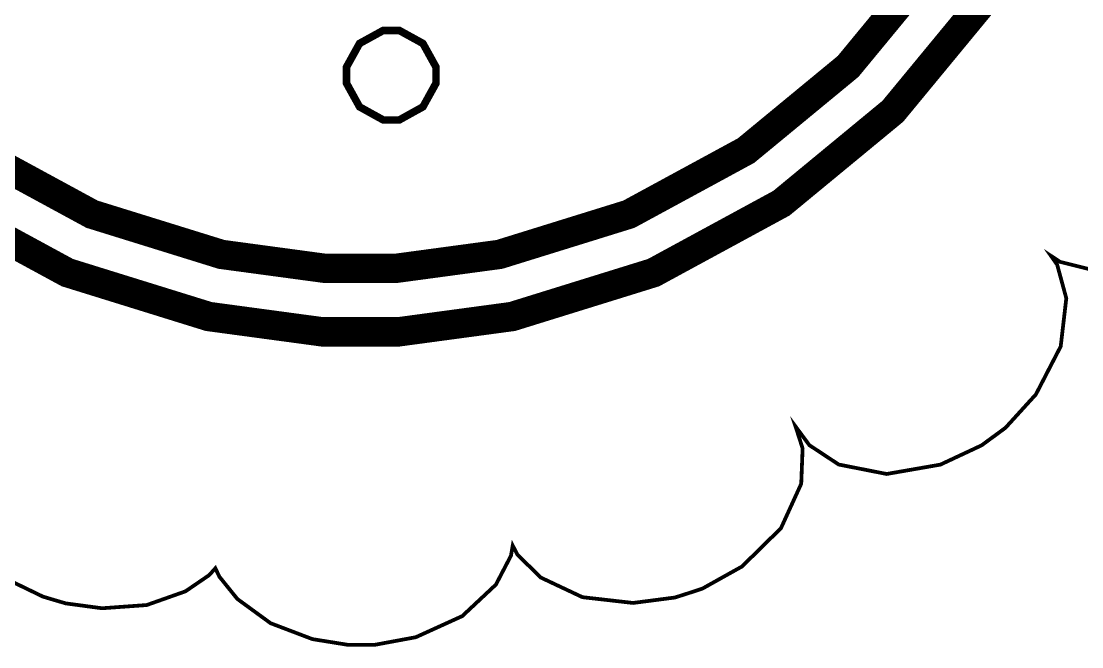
# Model space of a CAD drawing. Extents: x 0.7 to 27.4, y 1.6 to 10.2.
# Drawn here: x 6.29 to 7.039, y 4.871 to 5.313 of the extents above; entities that cross this region are included whole.
import ezdxf

# ---------------------------------------------------------------- set-up
doc = ezdxf.new("R2010")
doc.units = 0
doc.header["$MEASUREMENT"] = 0
doc.layers.add('Layer1', color=50, linetype='Continuous')

msp = doc.modelspace()

# ---------------------------------------------------------------- linework, layer by layer
at = {"color": 0}
for points, const_width in [([(6.25706, 5.22174), (6.33979, 5.17681), (6.43121, 5.14844), (6.50483, 5.13851), (6.5294, 5.13851), (6.55393, 5.13851), (6.62756, 5.14844), (6.71897, 5.17681), (6.80171, 5.22174), (6.87381, 5.28119), (6.93326, 5.35331), (6.97819, 5.43604), (7.00657, 5.52746), (7.0165, 5.60107), (7.0165, 5.6256), (7.0165, 5.65018), (7.00657, 5.72379), (6.97819, 5.81521), (6.93326, 5.89794)], 0.02067), ([(6.25706, 5.22174), (6.33979, 5.17681), (6.43121, 5.14844), (6.50483, 5.13851), (6.5294, 5.13851), (6.55393, 5.13851), (6.62756, 5.14844), (6.71897, 5.17681), (6.80171, 5.22174), (6.87381, 5.28119), (6.93326, 5.35331), (6.97819, 5.43604), (7.00657, 5.52746), (7.0165, 5.60107), (7.0165, 5.6256), (7.0165, 5.65018), (7.00657, 5.72379), (6.97819, 5.81521), (6.93326, 5.89794)], 0.02067), ([(6.25706, 5.22174), (6.33979, 5.17681), (6.43121, 5.14844), (6.50483, 5.13851), (6.5294, 5.13851), (6.55393, 5.13851), (6.62756, 5.14844), (6.71897, 5.17681), (6.80171, 5.22174), (6.87381, 5.28119), (6.93326, 5.35331), (6.97819, 5.43604), (7.00657, 5.52746), (7.0165, 5.60107), (7.0165, 5.6256), (7.0165, 5.65018), (7.00657, 5.72379), (6.97819, 5.81521), (6.93326, 5.89794)], 0.02067), ([(6.25706, 5.22174), (6.33979, 5.17681), (6.43121, 5.14844), (6.50483, 5.13851), (6.5294, 5.13851), (6.55393, 5.13851), (6.62756, 5.14844), (6.71897, 5.17681), (6.80171, 5.22174), (6.87381, 5.28119), (6.93326, 5.35331), (6.97819, 5.43604), (7.00657, 5.52746), (7.0165, 5.60107), (7.0165, 5.6256), (7.0165, 5.65018), (7.00657, 5.72379), (6.97819, 5.81521), (6.93326, 5.89794)], 0.02067), ([(6.25706, 5.22174), (6.33979, 5.17681), (6.43121, 5.14844), (6.50483, 5.13851), (6.5294, 5.13851), (6.55393, 5.13851), (6.62756, 5.14844), (6.71897, 5.17681), (6.80171, 5.22174), (6.87381, 5.28119), (6.93326, 5.35331), (6.97819, 5.43604), (7.00657, 5.52746), (7.0165, 5.60107), (7.0165, 5.6256), (7.0165, 5.65018), (7.00657, 5.72379), (6.97819, 5.81521), (6.93326, 5.89794)], 0.02067), ([(6.25706, 5.22174), (6.33979, 5.17681), (6.43121, 5.14844), (6.50483, 5.13851), (6.5294, 5.13851), (6.55393, 5.13851), (6.62756, 5.14844), (6.71897, 5.17681), (6.80171, 5.22174), (6.87381, 5.28119), (6.93326, 5.35325), (6.97819, 5.43599), (7.00657, 5.5274), (7.0165, 5.60101), (7.0165, 5.62554), (7.0165, 5.65012), (7.00657, 5.72374), (6.97819, 5.81515), (6.93326, 5.89789)], 0.02067), ([(6.25706, 5.22174), (6.33979, 5.17681), (6.43121, 5.14844), (6.50483, 5.13851), (6.5294, 5.13851), (6.55393, 5.13851), (6.62756, 5.14844), (6.71897, 5.17681), (6.80171, 5.22174), (6.87381, 5.28119), (6.93326, 5.35325), (6.97819, 5.43599), (7.00657, 5.5274), (7.0165, 5.60101), (7.0165, 5.62554), (7.0165, 5.65012), (7.00657, 5.72374), (6.97819, 5.81515), (6.93326, 5.89789)], 0.02067), ([(6.25706, 5.22174), (6.33979, 5.17681), (6.43121, 5.14844), (6.50483, 5.13851), (6.5294, 5.13851), (6.55393, 5.13851), (6.62756, 5.14844), (6.71897, 5.17681), (6.80171, 5.22174), (6.87381, 5.28119), (6.93326, 5.35325), (6.97819, 5.43599), (7.00657, 5.5274), (7.0165, 5.60101), (7.0165, 5.62554), (7.0165, 5.65012), (7.00657, 5.72374), (6.97819, 5.81515), (6.93326, 5.89789)], 0.02067), ([(6.25706, 5.22174), (6.33979, 5.17681), (6.43121, 5.14844), (6.50483, 5.13851), (6.5294, 5.13851), (6.55393, 5.13851), (6.62756, 5.14844), (6.71897, 5.17681), (6.80171, 5.22174), (6.87381, 5.28119), (6.93326, 5.35325), (6.97819, 5.43599), (7.00657, 5.5274), (7.0165, 5.60101), (7.0165, 5.62554), (7.0165, 5.65012), (7.00657, 5.72374), (6.97819, 5.81515), (6.93326, 5.89789)], 0.02067), ([(6.25706, 5.22174), (6.33979, 5.17681), (6.43121, 5.14844), (6.50483, 5.13851), (6.5294, 5.13851), (6.55393, 5.13851), (6.62756, 5.14844), (6.71897, 5.17681), (6.80171, 5.22174), (6.87381, 5.28119), (6.93326, 5.35325), (6.97819, 5.43599), (7.00657, 5.5274), (7.0165, 5.60101), (7.0165, 5.62554), (7.0165, 5.65012), (7.00657, 5.72374), (6.97819, 5.81515), (6.93326, 5.89789)], 0.02067), ([(6.25706, 5.22174), (6.33979, 5.17681), (6.43121, 5.14844), (6.50483, 5.13851), (6.5294, 5.13851), (6.55393, 5.13851), (6.62756, 5.14844), (6.71897, 5.17681), (6.80171, 5.22174), (6.87381, 5.28119), (6.93326, 5.35325), (6.97819, 5.43599), (7.00657, 5.5274), (7.0165, 5.60101), (7.0165, 5.62554), (7.0165, 5.65012), (7.00657, 5.72374), (6.97819, 5.81515), (6.93326, 5.89789)], 0.02067), ([(6.25706, 5.22168), (6.33979, 5.17676), (6.43121, 5.14839), (6.50483, 5.13846), (6.5294, 5.13846), (6.55393, 5.13846), (6.62756, 5.14839), (6.71897, 5.17676), (6.80171, 5.22168), (6.87381, 5.28114), (6.93326, 5.35325), (6.97819, 5.43599), (7.00657, 5.5274), (7.0165, 5.60101), (7.0165, 5.62554), (7.0165, 5.65012), (7.00657, 5.72374), (6.97819, 5.81515), (6.93326, 5.89789)], 0.02067), ([(6.25706, 5.22168), (6.33979, 5.17676), (6.43121, 5.14839), (6.50483, 5.13846), (6.5294, 5.13846), (6.55393, 5.13846), (6.62756, 5.14839), (6.71897, 5.17676), (6.80171, 5.22168), (6.87381, 5.28114), (6.93326, 5.35325), (6.97819, 5.43599), (7.00657, 5.5274), (7.0165, 5.60101), (7.0165, 5.62554), (7.0165, 5.65012), (7.00657, 5.72374), (6.97819, 5.81515), (6.93326, 5.89789)], 0.02067), ([(6.25706, 5.22168), (6.33979, 5.17676), (6.43121, 5.14839), (6.50483, 5.13846), (6.5294, 5.13846), (6.55393, 5.13846), (6.62756, 5.14839), (6.71897, 5.17676), (6.80171, 5.22168), (6.87381, 5.28114), (6.93326, 5.35325), (6.97819, 5.43599), (7.00657, 5.5274), (7.0165, 5.60101), (7.0165, 5.62554), (7.0165, 5.65012), (7.00657, 5.72374), (6.97819, 5.81515), (6.93326, 5.89789)], 0.02067), ([(6.25706, 5.22168), (6.33979, 5.17676), (6.43121, 5.14839), (6.50483, 5.13846), (6.5294, 5.13846), (6.55393, 5.13846), (6.62756, 5.14839), (6.71897, 5.17676), (6.80171, 5.22168), (6.87381, 5.28114), (6.93326, 5.35325), (6.97819, 5.43599), (7.00657, 5.5274), (7.0165, 5.60101), (7.0165, 5.62554), (7.0165, 5.65012), (7.00657, 5.72374), (6.97819, 5.81515), (6.93326, 5.89789)], 0.02067), ([(6.25706, 5.22168), (6.33979, 5.17676), (6.43121, 5.14839), (6.50483, 5.13846), (6.5294, 5.13846), (6.55393, 5.13846), (6.62756, 5.14839), (6.71897, 5.17676), (6.80171, 5.22168), (6.87381, 5.28114), (6.93326, 5.35325), (6.97819, 5.43599), (7.00657, 5.5274), (7.0165, 5.60101), (7.0165, 5.62554), (7.0165, 5.65012), (7.00657, 5.72374), (6.97819, 5.81515), (6.93326, 5.89789)], 0.02067), ([(6.25706, 5.22168), (6.33979, 5.17676), (6.43121, 5.14839), (6.50483, 5.13846), (6.5294, 5.13846), (6.55393, 5.13846), (6.62756, 5.14839), (6.71897, 5.17676), (6.80171, 5.22168), (6.87381, 5.28114), (6.93326, 5.35325), (6.97819, 5.43599), (7.00657, 5.5274), (7.0165, 5.60101), (7.0165, 5.62554), (7.0165, 5.65012), (7.00657, 5.72374), (6.97819, 5.81515), (6.93326, 5.89789)], 0.02067), ([(6.25706, 5.22168), (6.33979, 5.17676), (6.43121, 5.14839), (6.50483, 5.13846), (6.5294, 5.13846), (6.55393, 5.13846), (6.62756, 5.14839), (6.71897, 5.17676), (6.80171, 5.22168), (6.87381, 5.28114), (6.93326, 5.35325), (6.97819, 5.43599), (7.00657, 5.5274), (7.0165, 5.60101), (7.0165, 5.62554), (7.0165, 5.65012), (7.00657, 5.72374), (6.97819, 5.81515), (6.93326, 5.89789)], 0.02067), ([(6.25706, 5.22168), (6.33979, 5.17676), (6.43121, 5.14839), (6.50483, 5.13846), (6.5294, 5.13846), (6.55393, 5.13846), (6.62756, 5.14839), (6.71897, 5.17676), (6.80171, 5.22168), (6.87381, 5.28114), (6.93326, 5.35325), (6.97819, 5.43599), (7.00657, 5.5274), (7.0165, 5.60101), (7.0165, 5.62554), (7.0165, 5.65012), (7.00657, 5.72374), (6.97819, 5.81515), (6.93326, 5.89789)], 0.02067), ([(6.25706, 5.22168), (6.33979, 5.17676), (6.43121, 5.14839), (6.50483, 5.13846), (6.5294, 5.13846), (6.55393, 5.13846), (6.62756, 5.14839), (6.71897, 5.17676), (6.80171, 5.22168), (6.87381, 5.28114), (6.93326, 5.35325), (6.97819, 5.43599), (7.00657, 5.5274), (7.0165, 5.60101), (7.0165, 5.62554), (7.0165, 5.65012), (7.00657, 5.72374), (6.97819, 5.81515), (6.93326, 5.89789)], 0.02067), ([(6.25706, 5.22168), (6.33979, 5.17676), (6.43121, 5.14839), (6.50483, 5.13846), (6.5294, 5.13846), (6.55393, 5.13846), (6.62756, 5.14839), (6.71897, 5.17676), (6.80171, 5.22168), (6.87381, 5.28114), (6.93326, 5.35319), (6.97819, 5.43593), (7.00657, 5.52735), (7.0165, 5.60097), (7.0165, 5.62549), (7.0165, 5.65007), (7.00657, 5.72368), (6.97819, 5.81511), (6.93326, 5.89785)], 0.02067), ([(6.03933, 5.83263), (6.00836, 5.73281), (5.99756, 5.6524), (5.99756, 5.6256), (5.99756, 5.59885), (6.00836, 5.51844), (6.03933, 5.41862), (6.08838, 5.32824), (6.15332, 5.24951), (6.23204, 5.18457), (6.32238, 5.13553), (6.42219, 5.10454), (6.50261, 5.09369), (6.5294, 5.09369), (6.55615, 5.09369), (6.63656, 5.10454), (6.73639, 5.13553), (6.82671, 5.18457), (6.90543, 5.24951), (6.97038, 5.32824), (7.01942, 5.41862), (7.0504, 5.51844)], 0.02067), ([(6.03933, 5.83263), (6.00836, 5.73281), (5.99756, 5.6524), (5.99756, 5.6256), (5.99756, 5.59885), (6.00836, 5.51844), (6.03933, 5.41862), (6.08838, 5.32829), (6.15332, 5.24957), (6.23204, 5.18463), (6.32238, 5.13558), (6.42219, 5.1046), (6.50261, 5.09375), (6.5294, 5.09375), (6.55615, 5.09375), (6.63656, 5.1046), (6.73639, 5.13558), (6.82671, 5.18463), (6.90543, 5.24957), (6.97038, 5.32829), (7.01942, 5.41862), (7.0504, 5.51844)], 0.02067), ([(6.03933, 5.83263), (6.00836, 5.73281), (5.99756, 5.6524), (5.99756, 5.6256), (5.99756, 5.59885), (6.00836, 5.51844), (6.03933, 5.41862), (6.08838, 5.32829), (6.15332, 5.24957), (6.23204, 5.18463), (6.32238, 5.13558), (6.42219, 5.1046), (6.50261, 5.09375), (6.5294, 5.09375), (6.55615, 5.09375), (6.63656, 5.10454), (6.73639, 5.13553), (6.82671, 5.18457), (6.90543, 5.24951), (6.97038, 5.32824), (7.01942, 5.41862), (7.0504, 5.51844)], 0.02067), ([(6.03933, 5.83263), (6.00836, 5.73281), (5.99756, 5.6524), (5.99756, 5.6256), (5.99756, 5.59885), (6.00836, 5.51844), (6.03933, 5.41862), (6.08838, 5.32824), (6.15332, 5.24951), (6.23204, 5.18457), (6.32238, 5.13553), (6.42219, 5.10454), (6.50261, 5.09369), (6.5294, 5.09369), (6.55615, 5.09369), (6.63656, 5.10454), (6.73639, 5.13553), (6.82671, 5.18457), (6.90543, 5.24951), (6.97038, 5.32824), (7.01942, 5.41862), (7.0504, 5.51844)], 0.02067), ([(6.03933, 5.83263), (6.00836, 5.73281), (5.99756, 5.6524), (5.99756, 5.6256), (5.99756, 5.59885), (6.00836, 5.51844), (6.03933, 5.41862), (6.08838, 5.32824), (6.15332, 5.24951), (6.23204, 5.18457), (6.32238, 5.13553), (6.42219, 5.10454), (6.50261, 5.09369), (6.5294, 5.09369), (6.55615, 5.09369), (6.63656, 5.10454), (6.73639, 5.13553), (6.82671, 5.18457), (6.90543, 5.24951), (6.97038, 5.32824), (7.01942, 5.41857), (7.0504, 5.51844)], 0.02067), ([(6.03933, 5.83263), (6.00836, 5.73281), (5.99756, 5.6524), (5.99756, 5.6256), (5.99756, 5.59885), (6.00836, 5.51844), (6.03933, 5.41857), (6.08838, 5.32824), (6.15332, 5.24951), (6.23204, 5.18457), (6.32238, 5.13553), (6.42219, 5.10454), (6.50261, 5.09369), (6.5294, 5.09369), (6.55615, 5.09369), (6.63656, 5.10454), (6.73639, 5.13553), (6.82671, 5.18457), (6.90543, 5.24951), (6.97038, 5.32824), (7.01942, 5.41857), (7.0504, 5.51844)], 0.02067), ([(6.03933, 5.83263), (6.00836, 5.73281), (5.99756, 5.6524), (5.99756, 5.6256), (5.99756, 5.59885), (6.00836, 5.51844), (6.03933, 5.41857), (6.08838, 5.32824), (6.15332, 5.24951), (6.23204, 5.18457), (6.32238, 5.13553), (6.42219, 5.10454), (6.50261, 5.09369), (6.5294, 5.09369), (6.55615, 5.09369), (6.63656, 5.10454), (6.73639, 5.13553), (6.82671, 5.18457), (6.90543, 5.24951), (6.97038, 5.32824), (7.01942, 5.41857), (7.0504, 5.51844)], 0.02067), ([(6.03933, 5.83263), (6.00836, 5.73281), (5.99756, 5.6524), (5.99756, 5.6256), (5.99756, 5.59885), (6.00836, 5.51844), (6.03933, 5.41857), (6.08838, 5.32824), (6.15332, 5.24951), (6.23204, 5.18457), (6.32238, 5.13553), (6.42219, 5.10454), (6.50261, 5.09369), (6.5294, 5.09369), (6.55615, 5.09369), (6.63656, 5.10454), (6.73639, 5.13553), (6.82671, 5.18457), (6.90543, 5.24951), (6.97038, 5.32824), (7.01942, 5.41857), (7.0504, 5.51844)], 0.02067), ([(6.03933, 5.83263), (6.00836, 5.73281), (5.99756, 5.6524), (5.99756, 5.6256), (5.99756, 5.59885), (6.00836, 5.51844), (6.03933, 5.41857), (6.08838, 5.32824), (6.15332, 5.24951), (6.23204, 5.18457), (6.32238, 5.13553), (6.42219, 5.10454), (6.50261, 5.09369), (6.5294, 5.09369), (6.55615, 5.09369), (6.63656, 5.10454), (6.73639, 5.13553), (6.82671, 5.18457), (6.90543, 5.24951), (6.97038, 5.32824), (7.01942, 5.41857), (7.0504, 5.51839)], 0.02067), ([(6.03933, 5.83263), (6.00836, 5.73275), (5.99756, 5.65235), (5.99756, 5.62554), (5.99756, 5.59879), (6.00836, 5.51839), (6.03933, 5.41857), (6.08838, 5.32824), (6.15332, 5.24951), (6.23204, 5.18457), (6.32238, 5.13553), (6.42219, 5.10454), (6.50261, 5.09369), (6.5294, 5.09369), (6.55615, 5.09369), (6.63656, 5.10454), (6.73639, 5.13553), (6.82671, 5.18457), (6.90543, 5.24951), (6.97038, 5.32824), (7.01942, 5.41857), (7.0504, 5.51839)], 0.02067), ([(6.03933, 5.83263), (6.00836, 5.73275), (5.99756, 5.65235), (5.99756, 5.62554), (5.99756, 5.59879), (6.00836, 5.51839), (6.03933, 5.41857), (6.08838, 5.32824), (6.15332, 5.24951), (6.23204, 5.18457), (6.32238, 5.13553), (6.42219, 5.10454), (6.50261, 5.09369), (6.5294, 5.09369), (6.55615, 5.09369), (6.63656, 5.10454), (6.73639, 5.13553), (6.82671, 5.18457), (6.90543, 5.24951), (6.97038, 5.32824), (7.01942, 5.41857), (7.0504, 5.51839)], 0.02067), ([(6.03933, 5.83263), (6.00836, 5.73275), (5.99756, 5.65235), (5.99756, 5.62554), (5.99756, 5.59879), (6.00836, 5.51839), (6.03933, 5.41857), (6.08838, 5.32824), (6.15332, 5.24951), (6.23204, 5.18457), (6.32238, 5.13553), (6.42219, 5.10454), (6.50261, 5.09369), (6.5294, 5.09369), (6.55615, 5.09369), (6.63656, 5.10454), (6.73639, 5.13553), (6.82671, 5.18457), (6.90543, 5.24951), (6.97038, 5.32824), (7.01942, 5.41857), (7.0504, 5.51839)], 0.02067), ([(6.03933, 5.83257), (6.00836, 5.73275), (5.99756, 5.65235), (5.99756, 5.62554), (5.99756, 5.59879), (6.00836, 5.51839), (6.03933, 5.41857), (6.08838, 5.32824), (6.15332, 5.24951), (6.23204, 5.18457), (6.32238, 5.13553), (6.42219, 5.10454), (6.50261, 5.09369), (6.5294, 5.09369), (6.55615, 5.09369), (6.63656, 5.10454), (6.73639, 5.13553), (6.82671, 5.18457), (6.90543, 5.24951), (6.97038, 5.32824), (7.01942, 5.41857), (7.0504, 5.51839)], 0.02067), ([(6.03933, 5.83257), (6.00836, 5.73275), (5.99756, 5.65235), (5.99756, 5.62554), (5.99756, 5.59879), (6.00836, 5.51839), (6.03933, 5.41857), (6.08838, 5.32824), (6.15332, 5.24951), (6.23204, 5.18457), (6.32238, 5.13553), (6.42219, 5.10454), (6.50261, 5.09369), (6.5294, 5.09369), (6.55615, 5.09369), (6.63656, 5.10454), (6.73639, 5.13553), (6.82671, 5.18457), (6.90543, 5.24951), (6.97038, 5.32824), (7.01942, 5.41857), (7.0504, 5.51839)], 0.02067), ([(6.03933, 5.83257), (6.00836, 5.73275), (5.99756, 5.65235), (5.99756, 5.62554), (5.99756, 5.59879), (6.00836, 5.51839), (6.03933, 5.41857), (6.08838, 5.32824), (6.15332, 5.24951), (6.23204, 5.18457), (6.32238, 5.13553), (6.42219, 5.10454), (6.50261, 5.09369), (6.5294, 5.09369), (6.55615, 5.09369), (6.63656, 5.10454), (6.73639, 5.13553), (6.82671, 5.18457), (6.90543, 5.24951), (6.97038, 5.32824), (7.01942, 5.41857), (7.0504, 5.51839)], 0.02067), ([(6.03933, 5.83257), (6.00836, 5.73275), (5.99756, 5.65235), (5.99756, 5.62554), (5.99756, 5.59879), (6.00836, 5.51839), (6.03933, 5.41857), (6.08838, 5.32824), (6.15332, 5.24951), (6.23204, 5.18457), (6.32238, 5.13553), (6.42219, 5.10454), (6.50261, 5.09369), (6.5294, 5.09369), (6.55615, 5.09369), (6.63656, 5.10454), (6.73639, 5.13553), (6.82671, 5.18457), (6.90543, 5.24951), (6.97038, 5.32824), (7.01942, 5.41857), (7.0504, 5.51839)], 0.02067), ([(6.03933, 5.83257), (6.00836, 5.73275), (5.99756, 5.65235), (5.99756, 5.62554), (5.99756, 5.59879), (6.00836, 5.51839), (6.03933, 5.41857), (6.08838, 5.32824), (6.15332, 5.24951), (6.23204, 5.18457), (6.32238, 5.13553), (6.42219, 5.10454), (6.50261, 5.09369), (6.5294, 5.09369), (6.55615, 5.09369), (6.63656, 5.10454), (6.73639, 5.13553), (6.82671, 5.18457), (6.90543, 5.24951), (6.97038, 5.32824), (7.01942, 5.41857), (7.0504, 5.51839)], 0.02067), ([(6.03933, 5.83257), (6.00836, 5.73275), (5.99756, 5.65235), (5.99756, 5.62554), (5.99756, 5.59879), (6.00836, 5.51839), (6.03933, 5.41857), (6.08838, 5.32824), (6.15332, 5.24951), (6.23204, 5.18457), (6.32238, 5.13553), (6.42219, 5.10454), (6.50261, 5.09369), (6.5294, 5.09369), (6.55615, 5.09369), (6.63656, 5.10454), (6.73639, 5.13553), (6.82671, 5.18457), (6.90543, 5.24951), (6.97038, 5.32824), (7.01942, 5.41857), (7.0504, 5.51839)], 0.02067), ([(6.03933, 5.83257), (6.00836, 5.73275), (5.99756, 5.65235), (5.99756, 5.62554), (5.99756, 5.59879), (6.00836, 5.51839), (6.03933, 5.41857), (6.08838, 5.32824), (6.15332, 5.24951), (6.23204, 5.18457), (6.32238, 5.13553), (6.42219, 5.10454), (6.50261, 5.09369), (6.5294, 5.09369), (6.55615, 5.09369), (6.63656, 5.10454), (6.73639, 5.13553), (6.82671, 5.18457), (6.90543, 5.24951), (6.97038, 5.32824), (7.01942, 5.41857), (7.0504, 5.51839)], 0.02067), ([(6.03933, 5.83257), (6.00836, 5.73275), (5.99756, 5.65235), (5.99756, 5.62554), (5.99756, 5.59879), (6.00836, 5.51839), (6.03933, 5.41857), (6.08838, 5.32818), (6.15332, 5.24946), (6.23204, 5.18451), (6.32238, 5.13547), (6.42219, 5.10449), (6.50261, 5.09364), (6.5294, 5.09364), (6.55615, 5.09364), (6.63656, 5.10449), (6.73639, 5.13547), (6.82671, 5.18451), (6.90543, 5.24946), (6.97038, 5.32818), (7.01942, 5.41857), (7.0504, 5.51839)], 0.02067), ([(6.03933, 5.83257), (6.00836, 5.73275), (5.99756, 5.65235), (5.99756, 5.62554), (5.99756, 5.59879), (6.00836, 5.51839), (6.03933, 5.41851), (6.08838, 5.32818), (6.15332, 5.24946), (6.23204, 5.18451), (6.32238, 5.13547), (6.42219, 5.10449), (6.50261, 5.09364), (6.5294, 5.09364), (6.55615, 5.09364), (6.63656, 5.10449), (6.73639, 5.13547), (6.82671, 5.18451), (6.90543, 5.24946), (6.97038, 5.32818), (7.01942, 5.41851), (7.0504, 5.51839)], 0.02067), ([(7.04731, 5.13721), (7.02344, 5.14318), (7.01708, 5.1474), (7.02149, 5.14111), (7.02794, 5.1174), (7.02399, 5.08344), (7.00646, 5.04953), (6.98503, 5.02599), (6.97667, 5.01981), (6.97667, 5.01981), (6.97661, 5.01981), (6.97661, 5.01981), (6.96815, 5.01357), (6.93901, 4.99994), (6.90104, 4.99333), (6.86719, 5), (6.84646, 5.01367), (6.84185, 5.01992), (6.84185, 5.01992), (6.83925, 5.02344), (6.83664, 5.02696), (6.83664, 5.02696), (6.83664, 5.02696), (6.838, 5.02285), (6.83936, 5.01867), (6.83936, 5.01867), (6.84169, 5.01129), (6.84071, 4.98643), (6.82639, 4.95503), (6.79889, 4.928), (6.77083, 4.91233), (6.76085, 4.90907), (6.75151, 4.90608), (6.72194, 4.90224), (6.68619, 4.90631), (6.65674, 4.92019), (6.64031, 4.93631), (6.63693, 4.94276), (6.63569, 4.9356), (6.62506, 4.91521), (6.60129, 4.89296), (6.56847, 4.87804), (6.53917, 4.87261), (6.5294, 4.87261), (6.52089, 4.87261), (6.4955, 4.87668), (6.46593, 4.88792), (6.44243, 4.90506), (6.42969, 4.92085), (6.42692, 4.92676), (6.42253, 4.92188), (6.40576, 4.91043), (6.37842, 4.90076), (6.34685, 4.89849), (6.32129, 4.90192), (6.31321, 4.90429), (6.30507, 4.90674), (6.28185, 4.91797)], 0.00266), ([(6.5294, 5.13851), (6.5294, 5.13846)], 0.02067), ([(6.5294, 5.09375), (6.5294, 5.09364)], 0.02067)]:
    msp.add_lwpolyline(points, dxfattribs=dict(at, const_width=const_width))
at = {"layer": 'Layer1', "color": 2, "const_width": 0.00531}
for points in [[(6.55117, 5.30664), (6.54551, 5.30664), (6.52875, 5.29742), (6.51947, 5.28065), (6.51947, 5.27501), (6.51947, 5.26942), (6.52875, 5.25261), (6.54551, 5.24333), (6.55117, 5.24333), (6.55675, 5.24333), (6.57351, 5.25261), (6.58279, 5.26942), (6.58279, 5.27501), (6.58279, 5.28065), (6.57351, 5.29742), (6.55675, 5.30664), (6.55117, 5.30664)], [(6.55117, 5.30664), (6.54551, 5.30664), (6.52875, 5.29736), (6.51947, 5.2806), (6.51947, 5.27496), (6.51947, 5.26937), (6.52875, 5.25261), (6.54551, 5.24333), (6.55117, 5.24333), (6.55675, 5.24333), (6.57351, 5.25261), (6.58279, 5.26937), (6.58279, 5.27496), (6.58279, 5.2806), (6.57351, 5.29736), (6.55675, 5.30664), (6.55117, 5.30664)], [(6.55117, 5.30664), (6.54551, 5.30664), (6.52875, 5.29736), (6.51947, 5.2806), (6.51947, 5.27496), (6.51947, 5.26937), (6.52875, 5.25261), (6.54551, 5.24333), (6.55117, 5.24333), (6.55675, 5.24333), (6.57351, 5.25261), (6.58279, 5.26937), (6.58279, 5.27496), (6.58279, 5.2806), (6.57351, 5.29736), (6.55675, 5.30664), (6.55117, 5.30664)], [(6.55117, 5.30664), (6.54551, 5.30664), (6.52875, 5.29736), (6.51947, 5.2806), (6.51947, 5.27496), (6.51947, 5.26937), (6.52875, 5.25261), (6.54551, 5.24333), (6.55117, 5.24333), (6.55675, 5.24333), (6.57351, 5.25261), (6.58279, 5.26937), (6.58279, 5.27496), (6.58279, 5.2806), (6.57351, 5.29736), (6.55675, 5.30664), (6.55117, 5.30664)], [(6.55117, 5.30664), (6.54551, 5.30664), (6.52875, 5.29736), (6.51947, 5.2806), (6.51947, 5.27496), (6.51947, 5.26937), (6.52875, 5.25261), (6.54551, 5.24333), (6.55117, 5.24333), (6.55675, 5.24333), (6.57351, 5.25261), (6.58279, 5.26937), (6.58279, 5.27496), (6.58279, 5.2806), (6.57351, 5.29736), (6.55675, 5.30664), (6.55117, 5.30664)], [(6.55117, 5.30664), (6.54551, 5.30664), (6.52875, 5.29736), (6.51947, 5.2806), (6.51947, 5.27496), (6.51947, 5.26937), (6.52875, 5.25261), (6.54551, 5.24333), (6.55117, 5.24333), (6.55675, 5.24333), (6.57351, 5.25261), (6.58279, 5.26937), (6.58279, 5.27496), (6.58279, 5.2806), (6.57351, 5.29736), (6.55675, 5.30664), (6.55117, 5.30664)], [(6.55117, 5.30664), (6.54551, 5.30664), (6.52875, 5.29736), (6.51947, 5.2806), (6.51947, 5.27496), (6.51947, 5.26937), (6.52875, 5.25261), (6.54551, 5.24333), (6.55117, 5.24333), (6.55675, 5.24333), (6.57351, 5.25261), (6.58279, 5.26937), (6.58279, 5.27496), (6.58279, 5.2806), (6.57351, 5.29736), (6.55675, 5.30664), (6.55117, 5.30664)], [(6.55117, 5.30664), (6.54551, 5.30664), (6.52875, 5.29736), (6.51947, 5.2806), (6.51947, 5.27496), (6.51947, 5.26937), (6.52875, 5.25261), (6.54551, 5.24333), (6.55117, 5.24333), (6.55675, 5.24333), (6.57351, 5.25261), (6.58279, 5.26937), (6.58279, 5.27496), (6.58279, 5.2806), (6.57351, 5.29736), (6.55675, 5.30664), (6.55117, 5.30664)], [(6.55117, 5.30664), (6.54551, 5.30664), (6.52875, 5.29736), (6.51947, 5.2806), (6.51947, 5.27496), (6.51947, 5.26937), (6.52875, 5.25261), (6.54551, 5.24333), (6.55117, 5.24333), (6.55675, 5.24333), (6.57351, 5.25261), (6.58279, 5.26937), (6.58279, 5.27496), (6.58279, 5.2806), (6.57351, 5.29736), (6.55675, 5.30664), (6.55117, 5.30664)], [(6.55117, 5.30658), (6.54551, 5.30658), (6.52875, 5.29736), (6.51947, 5.2806), (6.51947, 5.27496), (6.51947, 5.26937), (6.52875, 5.25261), (6.54551, 5.24333), (6.55117, 5.24333), (6.55675, 5.24333), (6.57351, 5.25261), (6.58279, 5.26937), (6.58279, 5.27496), (6.58279, 5.2806), (6.57351, 5.29736), (6.55675, 5.30658), (6.55117, 5.30658)], [(6.55117, 5.30658), (6.54551, 5.30658), (6.52875, 5.29736), (6.51947, 5.2806), (6.51947, 5.27496), (6.51947, 5.26937), (6.52875, 5.25261), (6.54551, 5.24333), (6.55117, 5.24333), (6.55675, 5.24333), (6.57351, 5.25261), (6.58279, 5.26937), (6.58279, 5.27496), (6.58279, 5.2806), (6.57351, 5.29736), (6.55675, 5.30658), (6.55117, 5.30658)], [(6.55117, 5.30658), (6.54551, 5.30658), (6.52875, 5.29736), (6.51947, 5.2806), (6.51947, 5.27496), (6.51947, 5.26937), (6.52875, 5.25261), (6.54551, 5.24333), (6.55117, 5.24333), (6.55675, 5.24333), (6.57351, 5.25261), (6.58279, 5.26937), (6.58279, 5.27496), (6.58279, 5.2806), (6.57351, 5.29736), (6.55675, 5.30658), (6.55117, 5.30658)], [(6.55117, 5.30658), (6.54551, 5.30658), (6.52875, 5.29736), (6.51947, 5.2806), (6.51947, 5.27496), (6.51947, 5.26937), (6.52875, 5.25261), (6.54551, 5.24333), (6.55117, 5.24333), (6.55675, 5.24333), (6.57351, 5.25261), (6.58279, 5.26937), (6.58279, 5.27496), (6.58279, 5.2806), (6.57351, 5.29736), (6.55675, 5.30658), (6.55117, 5.30658)], [(6.55117, 5.30658), (6.54551, 5.30658), (6.52875, 5.29736), (6.51947, 5.2806), (6.51947, 5.27496), (6.51947, 5.26937), (6.52875, 5.25261), (6.54551, 5.24333), (6.55117, 5.24333), (6.55675, 5.24333), (6.57351, 5.25261), (6.58279, 5.26937), (6.58279, 5.27496), (6.58279, 5.2806), (6.57351, 5.29736), (6.55675, 5.30658), (6.55117, 5.30658)], [(6.55117, 5.30658), (6.54551, 5.30658), (6.52875, 5.29736), (6.51947, 5.2806), (6.51947, 5.27496), (6.51947, 5.26937), (6.52875, 5.25261), (6.54551, 5.24333), (6.55117, 5.24333), (6.55675, 5.24333), (6.57351, 5.25261), (6.58279, 5.26937), (6.58279, 5.27496), (6.58279, 5.2806), (6.57351, 5.29736), (6.55675, 5.30658), (6.55117, 5.30658)], [(6.55117, 5.30658), (6.54551, 5.30658), (6.52875, 5.29736), (6.51947, 5.2806), (6.51947, 5.27496), (6.51947, 5.26937), (6.52875, 5.25261), (6.54551, 5.24333), (6.55117, 5.24333), (6.55675, 5.24333), (6.57351, 5.25261), (6.58279, 5.26937), (6.58279, 5.27496), (6.58279, 5.2806), (6.57351, 5.29736), (6.55675, 5.30658), (6.55117, 5.30658)], [(6.55117, 5.30658), (6.54551, 5.30658), (6.52875, 5.29736), (6.51947, 5.2806), (6.51947, 5.27496), (6.51947, 5.26937), (6.52875, 5.25261), (6.54551, 5.24333), (6.55117, 5.24333), (6.55675, 5.24333), (6.57351, 5.25261), (6.58279, 5.26937), (6.58279, 5.27496), (6.58279, 5.2806), (6.57351, 5.29736), (6.55675, 5.30658), (6.55117, 5.30658)], [(6.55117, 5.30658), (6.54551, 5.30658), (6.52875, 5.29736), (6.51947, 5.2806), (6.51947, 5.27496), (6.51947, 5.26937), (6.52875, 5.25261), (6.54551, 5.24333), (6.55117, 5.24333), (6.55675, 5.24333), (6.57351, 5.25261), (6.58279, 5.26937), (6.58279, 5.27496), (6.58279, 5.2806), (6.57351, 5.29736), (6.55675, 5.30658), (6.55117, 5.30658)], [(6.55117, 5.30658), (6.54551, 5.30658), (6.52875, 5.29736), (6.51947, 5.2806), (6.51947, 5.27496), (6.51947, 5.26937), (6.52875, 5.25261), (6.54551, 5.24333), (6.55117, 5.24333), (6.55675, 5.24333), (6.57351, 5.25261), (6.58279, 5.26937), (6.58279, 5.27496), (6.58279, 5.2806), (6.57351, 5.29736), (6.55675, 5.30658), (6.55117, 5.30658)], [(6.55117, 5.30658), (6.54551, 5.30658), (6.52875, 5.29736), (6.51947, 5.2806), (6.51947, 5.27496), (6.51947, 5.26937), (6.52875, 5.25261), (6.54551, 5.24333), (6.55117, 5.24333), (6.55675, 5.24333), (6.57351, 5.25261), (6.58279, 5.26937), (6.58279, 5.27496), (6.58279, 5.2806), (6.57351, 5.29736), (6.55675, 5.30658), (6.55117, 5.30658)], [(6.55117, 5.30658), (6.54551, 5.30658), (6.52875, 5.29736), (6.51947, 5.2806), (6.51947, 5.27496), (6.51947, 5.26937), (6.52875, 5.25261), (6.54551, 5.24333), (6.55117, 5.24333), (6.55675, 5.24333), (6.57351, 5.25261), (6.58279, 5.26937), (6.58279, 5.27496), (6.58279, 5.2806), (6.57351, 5.29736), (6.55675, 5.30658), (6.55117, 5.30658)], [(6.55117, 5.30664), (6.55117, 5.30658), (6.55117, 5.30664)]]:
    msp.add_lwpolyline(points, close=True, dxfattribs=at)
msp.add_lwpolyline([(6.55117, 5.30664), (6.55117, 5.30658)], dxfattribs=at)
at = {"layer": 'Layer1', "color": 250, "const_width": 0.02067}
for points in [[(6.5294, 5.13851), (6.5294, 5.13846)], [(6.5294, 5.09375), (6.5294, 5.09364)]]:
    msp.add_lwpolyline(points, dxfattribs=at)

doc.saveas('drawing.dxf')
